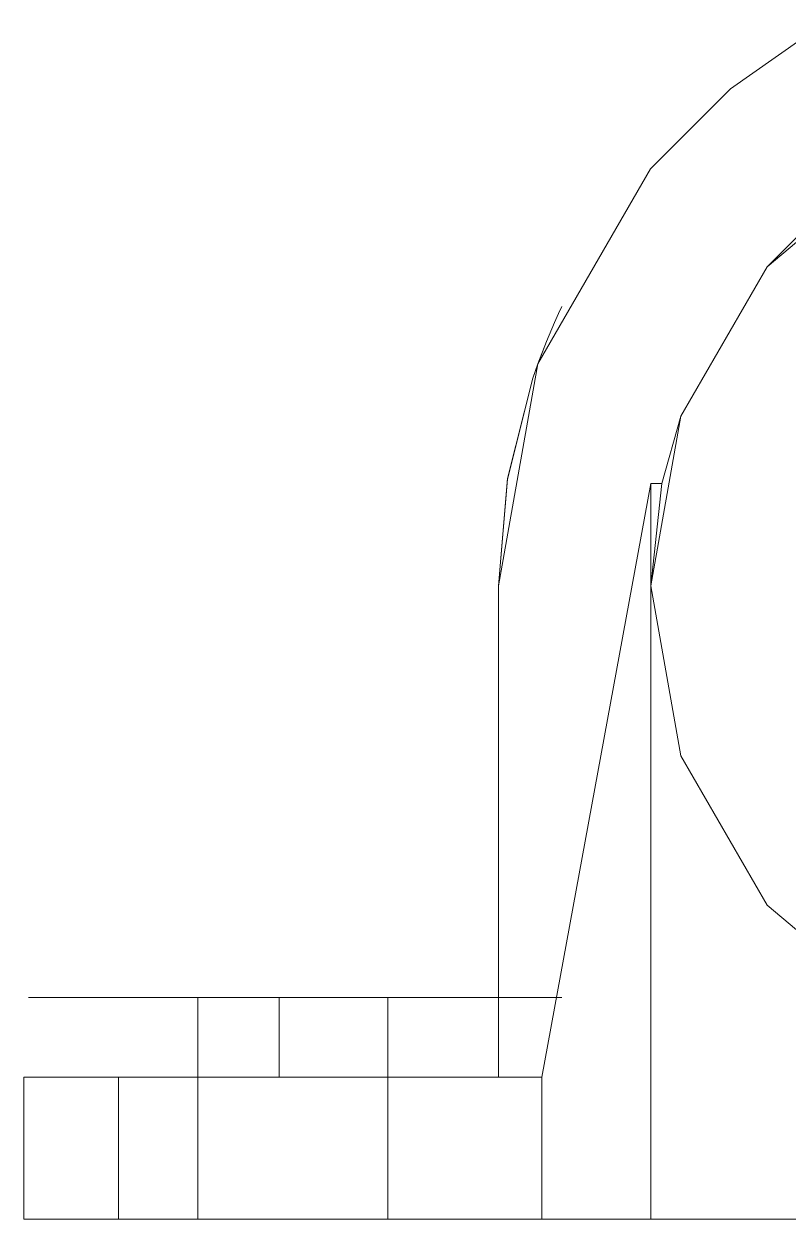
# Model space of a CAD drawing. Header units: millimetres. Extents: x 1246 to 16959, y -13818 to -1371.
# Drawn here: x 7387.3 to 7464, y -1500 to -1380.1 of the extents above; entities that cross this region are included whole.
import ezdxf

# ---------------------------------------------------------------- set-up
doc = ezdxf.new("R2010")
doc.units = ezdxf.units.MM
doc.header["$LTSCALE"] = 50
doc.layers.add('pio-Pillow Block - 3D', color=7, linetype='Continuous', lineweight=5)

# ---------------------------------------------------------------- blocks, each defined once
blk = doc.blocks.new('obj-02')
at = {"layer": 'pio-Pillow Block - 3D', "color": 7, "linetype": 'Continuous', "lineweight": 5, "transparency": 33554687}
for points in [[(-32.54, 119.87), (-41.84, 113.36)], [(-41.84, 113.36), (-32.54, 119.87)], [(-41.84, 113.36), (-32.54, 119.87)], [(-32.54, 119.87), (-41.84, 113.36)], [(-41.84, 113.36), (-49.86, 105.34)], [(-49.86, 105.34), (-41.84, 113.36)], [(-41.84, 113.36), (-49.86, 105.34)], [(-49.86, 105.34), (-41.84, 113.36)], [(-38.16, 95.52), (-24.9, 106.64)], [(-24.9, 106.64), (-38.16, 95.52)], [(-24.9, 106.64), (-38.16, 95.52)], [(-38.16, 95.52), (-24.9, 106.64)], [(-49.86, 105.34), (-61.16, 85.76)], [(-61.16, 85.76), (-49.86, 105.34)], [(-49.86, 105.34), (-61.16, 85.76)], [(-61.16, 85.76), (-49.86, 105.34)], [(-49.86, 105.34)], [(-49.86, 105.34)], [(-49.86, 105.34)], [(-49.86, 105.34)], [(-49.86, 105.34)], [(-38.16, 95.52), (-32.02, 101.66)], [(-32.02, 101.66), (-38.16, 95.52)], [(-38.16, 95.52), (-32.02, 101.66)], [(-32.02, 101.66), (-38.16, 95.52)], [(-46.8, 80.54), (-38.16, 95.52)], [(-38.16, 95.52), (-46.8, 80.54)], [(-38.16, 95.52), (-46.8, 80.54)], [(-46.8, 80.54), (-38.16, 95.52)], [(-46.8, 80.54), (-38.16, 95.52)], [(-38.16, 95.52), (-46.8, 80.54)], [(-46.8, 80.54), (-38.16, 95.52)], [(-38.16, 95.52), (-46.8, 80.54)], [(-38.16, 95.52)], [(-59.49, 89.92), (-58.94, 91.11)], [(-58.94, 91.11), (-59.49, 89.92)], [(-59.49, 89.92), (-58.94, 91.11)], [(-58.94, 91.11), (-59.49, 89.92)], [(-58.94, 91.11), (-58.79, 91.43)], [(-58.79, 91.43), (-58.94, 91.11)], [(-58.94, 91.11), (-58.79, 91.43)], [(-58.79, 91.43), (-58.94, 91.11)], [(-58.74, 91.54), (-58.79, 91.43)], [(-58.79, 91.43), (-58.74, 91.54)], [(-58.74, 91.54), (-58.79, 91.43)], [(-58.79, 91.43), (-58.74, 91.54)], [(-59.49, 89.92), (-60.29, 88.03)], [(-60.29, 88.03), (-59.49, 89.92)], [(-59.49, 89.92), (-60.29, 88.03)], [(-60.29, 88.03), (-59.49, 89.92)], [(-59.49, 89.92)], [(-60.29, 88.03), (-61.16, 85.76)], [(-61.16, 85.76), (-60.29, 88.03)], [(-61.14, 85.75), (-60.29, 88.03)], [(-60.29, 88.03), (-61.14, 85.75)], [(-61.16, 85.76), (-65.09, 63.5)], [(-65.09, 63.5), (-61.16, 85.76)], [(-65.09, 63.5), (-61.16, 85.76)], [(-61.16, 85.76), (-65.09, 63.5)], [(-61.16, 85.76), (-61.66, 84.33)], [(-61.66, 84.33), (-61.16, 85.76)], [(-61.66, 84.33), (-61.14, 85.75)], [(-61.14, 85.75), (-61.66, 84.33)], [(-61.16, 85.76)], [(-61.16, 85.76)], [(-61.14, 85.75)], [(-61.66, 84.33), (-64.19, 74.28), (-65.09, 63.5)], [(-65.09, 63.5), (-64.2, 74.22), (-61.66, 84.33)], [(-61.66, 84.33), (-64.2, 74.22)], [(-64.19, 74.28), (-61.66, 84.33)], [(-61.66, 84.33)], [(-49.81, 63.5), (-46.8, 80.54)], [(-46.8, 80.54), (-49.81, 63.5)], [(-46.8, 80.54), (-49.81, 63.5)], [(-49.81, 63.5), (-46.8, 80.54)], [(-49.81, 73.79), (-48.73, 73.79), (-46.8, 80.54)], [(-46.8, 80.54), (-48.73, 73.79), (-49.81, 73.79)], [(-48.73, 73.79), (-46.8, 80.54)], [(-46.8, 80.54), (-48.73, 73.79)], [(-46.8, 80.54)], [(-65.09, 63.5), (-65.09, 63.5), (-64.19, 74.28)], [(-64.2, 74.22), (-65.09, 63.5), (-65.09, 63.5)], [(-65.09, 63.5), (-65.09, 14.22), (-60.76, 14.22), (-49.81, 73.79)], [(-49.81, 73.79), (-60.76, 14.22), (-65.09, 14.22), (-65.09, 63.5)], [(-64.2, 74.22)], [(-60.76, 14.22), (-49.81, 73.79), (-49.81, 63.5)], [(-49.81, 63.5), (-49.81, 73.79), (-60.76, 14.22)], [(-49.81, 63.5), (-48.73, 73.79)], [(-48.73, 73.79), (-49.81, 63.5), (-49.81, 73.79), (-48.73, 73.79)], [(-48.73, 73.79), (-49.81, 63.5)], [(-49.81, 63.5), (-48.73, 73.79), (-49.81, 73.79), (-49.81, 63.5)], [(-49.81, 73.79)], [(-48.73, 73.79)], [(-61.66, 22.23), (-65.09, 22.23), (-65.09, 63.5)], [(-65.09, 63.5), (-65.09, 22.23), (-61.66, 22.23)], [(-65.09, 63.5), (-65.09, 63.5), (-65.09, 22.23), (-65.09, 22.23)], [(-65.09, 22.23), (-65.09, 14.22), (-65.09, 14.22), (-65.09, 63.5)], [(-65.09, 63.5), (-65.09, 14.22), (-65.09, 14.22), (-65.09, 22.23)], [(-65.09, 22.23), (-65.09, 22.23), (-65.09, 63.5), (-65.09, 63.5)], [(-49.81, 63.5), (-49.81, 0), (-60.76, 0), (-60.76, 14.22)], [(-60.76, 14.22), (-60.76, 0), (-49.81, 0), (-49.81, 63.5)], [(-46.8, 46.46), (-49.81, 63.5)], [(-49.81, 63.5), (-46.8, 46.46)], [(-49.81, 63.5), (-46.8, 46.46)], [(-46.8, 46.46), (-49.81, 63.5)], [(-49.81, 0), (-49.81, 63.5), (-46.8, 46.46)], [(-46.8, 46.46), (-49.81, 63.5), (-49.81, 0)], [(-49.81, 63.5)], [(-49.81, 63.5), (-46.8, 46.46)], [(-46.8, 46.46), (-49.81, 63.5)], [(-38.16, 31.48), (-46.8, 46.46)], [(-46.8, 46.46), (-38.16, 31.48)], [(-46.8, 46.46), (-38.16, 31.48)], [(-38.16, 31.48), (-46.8, 46.46)], [(-46.8, 46.46), (-38.16, 31.48)], [(-38.16, 31.48), (-46.8, 46.46)], [(-46.8, 46.46), (-38.16, 31.48)], [(-38.16, 31.48), (-46.8, 46.46)], [(-24.9, 20.36), (-38.16, 31.48)], [(-38.16, 31.48), (-24.9, 20.36)], [(-38.16, 31.48), (-24.9, 20.36)], [(-24.9, 20.36), (-38.16, 31.48)], [(-38.16, 31.48), (-24.9, 20.36)], [(-24.9, 20.36), (-38.16, 31.48)], [(-38.16, 31.48), (-24.9, 20.36)], [(-24.9, 20.36), (-38.16, 31.48)], [(-112.26, 22.23), (-109.23, 22.23)], [(-112.26, 22.23), (-112.26, 22.23)], [(-109.23, 22.23), (-112.26, 22.23)], [(-112.26, 22.23), (-109.23, 22.23)], [(-109.23, 22.23), (-112.26, 22.23)], [(-112.26, 22.23), (-112.26, 22.23)], [(-112.26, 22.23)], [(-109.23, 22.23), (-103.52, 22.23)], [(-103.52, 22.23), (-109.23, 22.23)], [(-109.23, 22.23)], [(-109.23, 22.23), (-103.52, 22.23)], [(-103.52, 22.23), (-109.23, 22.23)], [(-103.55, 22.23), (-103.98, 22.23)], [(-103.98, 22.23), (-103.55, 22.23)], [(-103.98, 22.23), (-103.55, 22.23)], [(-103.55, 22.23), (-103.98, 22.23)], [(-102.31, 22.23), (-103.55, 22.23)], [(-103.55, 22.23), (-102.31, 22.23)], [(-103.55, 22.23), (-102.31, 22.23)], [(-102.31, 22.23), (-103.55, 22.23)], [(-103.52, 22.23), (-95.83, 22.23)], [(-95.83, 22.23), (-103.52, 22.23)], [(-103.52, 22.23), (-95.83, 22.23)], [(-95.83, 22.23), (-103.52, 22.23)], [(-100.38, 22.23), (-102.31, 22.23)], [(-102.31, 22.23), (-100.38, 22.23)], [(-102.31, 22.23), (-100.38, 22.23)], [(-100.38, 22.23), (-102.31, 22.23)], [(-97.95, 22.23), (-100.38, 22.23)], [(-100.38, 22.23), (-97.95, 22.23)], [(-100.38, 22.23), (-97.95, 22.23)], [(-97.95, 22.23), (-100.38, 22.23)], [(-95.25, 22.23), (-97.95, 22.23)], [(-97.95, 22.23), (-95.25, 22.23)], [(-97.95, 22.23), (-95.25, 22.23), (-95.25, 0), (-97.95, 0)], [(-95.25, 0), (-95.25, 22.23), (-97.95, 22.23)], [(-95.83, 22.23), (-87.09, 22.23), (-87.09, 14.22), (-95.83, 14.22)], [(-87.09, 14.22), (-87.09, 22.23), (-95.83, 22.23)], [(-95.83, 22.23), (-87.09, 22.23)], [(-87.09, 22.23), (-95.83, 22.23)], [(-76.2, 22.23), (-95.25, 22.23)], [(-95.25, 22.23), (-76.2, 22.23)], [(-95.25, 22.23)], [(-76.2, 22.23), (-95.25, 22.23), (-95.25, 0), (-76.2, 0), (-76.2, 22.23)], [(-95.25, 22.23), (-76.2, 22.23), (-76.2, 0), (-95.25, 0), (-95.25, 22.23)], [(-65.09, 14.22), (-65.09, 22.23), (-87.09, 22.23), (-87.09, 14.22), (-65.09, 14.22)], [(-87.09, 14.22), (-87.09, 22.23), (-65.09, 22.23), (-65.09, 14.22), (-87.09, 14.22)], [(-87.09, 22.23), (-65.09, 22.23)], [(-65.09, 22.23), (-65.09, 22.23), (-87.09, 22.23)], [(-76.2, 22.23)], [(-76.2, 22.23), (-73.5, 22.23)], [(-73.5, 22.23), (-76.2, 22.23)], [(-73.5, 22.23), (-76.2, 22.23), (-76.2, 0), (-73.5, 0)], [(-76.2, 0), (-76.2, 22.23), (-73.5, 22.23)], [(-71.07, 22.23), (-73.5, 22.23)], [(-73.5, 22.23), (-71.07, 22.23)], [(-71.07, 22.23), (-73.5, 22.23)], [(-73.5, 22.23), (-71.07, 22.23)], [(-71.07, 22.23), (-69.14, 22.23)], [(-69.14, 22.23), (-71.07, 22.23)], [(-69.14, 22.23), (-71.07, 22.23)], [(-71.07, 22.23), (-69.14, 22.23)], [(-69.14, 22.23), (-67.9, 22.23)], [(-67.9, 22.23), (-69.14, 22.23)], [(-67.9, 22.23), (-69.14, 22.23)], [(-69.14, 22.23), (-67.9, 22.23)], [(-67.47, 22.23), (-67.9, 22.23)], [(-67.9, 22.23), (-67.47, 22.23)], [(-67.47, 22.23), (-67.9, 22.23)], [(-67.9, 22.23), (-67.47, 22.23)], [(-61.66, 22.23), (-65.09, 22.23)], [(-65.09, 22.23)], [(-65.09, 22.23), (-61.66, 22.23)], [(-65.09, 22.23)], [(-65.09, 22.23), (-65.09, 22.23)], [(-65.09, 22.23)], [(-59.49, 22.23), (-61.66, 22.23)], [(-61.66, 22.23), (-59.49, 22.23)], [(-59.49, 22.23), (-61.66, 22.23)], [(-61.66, 22.23), (-59.49, 22.23)], [(-59.49, 22.23)], [(-58.74, 22.23), (-59.49, 22.23)], [(-59.49, 22.23)], [(-59.49, 22.23), (-58.74, 22.23)], [(-59.49, 22.23)], [(-59.49, 22.23), (-58.74, 22.23)], [(-58.74, 22.23), (-59.49, 22.23)], [(-58.74, 22.23)], [(-58.74, 22.23)], [(-58.74, 22.23)], [(-112.71, 0), (-112.71, 14.22), (-112.25, 14.22)], [(-112.71, 14.22), (-112.71, 14.22), (-112.71, 0), (-112.71, 0), (-112.71, 14.22)], [(-112.25, 14.22), (-112.71, 14.22), (-112.71, 0), (-112.25, 0)], [(-112.71, 14.22), (-112.71, 14.22)], [(-112.71, 14.22), (-112.25, 14.22)], [(-112.25, 14.22), (-112.71, 14.22)], [(-112.71, 14.22)], [(-112.71, 14.22)], [(-112.26, 14.22), (-112.26, 14.22)], [(-109.23, 14.22), (-112.26, 14.22)], [(-112.26, 14.22), (-109.23, 14.22)], [(-109.23, 14.22), (-112.26, 14.22)], [(-112.26, 14.22), (-112.26, 14.22)], [(-112.26, 14.22), (-109.23, 14.22)], [(-112.25, 14.22), (-110.9, 14.22)], [(-110.9, 14.22), (-112.25, 14.22)], [(-112.25, 14.22), (-110.9, 14.22), (-108.8, 14.22)], [(-110.9, 14.22), (-112.25, 14.22)], [(-110.9, 14.22), (-108.8, 14.22)], [(-108.8, 14.22), (-110.9, 14.22)], [(-108.8, 14.22), (-110.9, 14.22)], [(-103.52, 14.22), (-109.23, 14.22)], [(-109.23, 14.22), (-103.52, 14.22)], [(-103.52, 14.22), (-109.23, 14.22)], [(-109.23, 14.22), (-103.52, 14.22)], [(-108.8, 14.22), (-106.15, 14.22)], [(-106.15, 14.22), (-108.8, 14.22)], [(-103.21, 14.22), (-106.15, 14.22), (-108.8, 14.22)], [(-108.8, 14.22), (-106.15, 14.22)], [(-106.15, 14.22), (-103.21, 14.22), (-103.21, 0), (-106.15, 0)], [(-103.21, 0), (-103.21, 14.22), (-106.15, 14.22)], [(-106.15, 14.22), (-103.21, 14.22)], [(-103.52, 14.22)], [(-103.52, 14.22), (-95.83, 14.22)], [(-95.83, 14.22), (-103.52, 14.22)], [(-95.83, 14.22), (-103.52, 14.22)], [(-103.52, 14.22), (-95.83, 14.22)], [(-60.76, 0), (-103.21, 0), (-103.21, 14.22), (-65.09, 14.22)], [(-65.09, 14.22), (-103.21, 14.22), (-103.21, 0), (-60.76, 0)], [(-103.21, 14.22), (-65.09, 14.22), (-65.09, 14.22), (-87.09, 14.22)], [(-103.21, 14.22)], [(-87.09, 14.22), (-65.09, 14.22), (-65.09, 14.22), (-103.21, 14.22)], [(-95.83, 14.22), (-87.09, 14.22)], [(-87.09, 14.22), (-95.83, 14.22)], [(-95.83, 14.22), (-87.09, 14.22)], [(-65.09, 14.22), (-60.76, 14.22), (-60.76, 0)], [(-60.76, 0), (-60.76, 14.22), (-65.09, 14.22)], [(-112.25, 0), (-112.71, 0)], [(-112.71, 0)], [(-112.25, 0), (-112.71, 0)], [(-112.71, 0), (-112.71, 0)], [(-112.71, 0)], [(-112.71, 0), (-112.25, 0)], [(-112.71, 0)], [(-110.9, 0), (-112.25, 0)], [(-112.25, 0), (-110.9, 0)], [(-108.8, 0), (-110.9, 0), (-112.25, 0)], [(-112.25, 0), (-110.9, 0)], [(-108.8, 0), (-110.9, 0)], [(-110.9, 0), (-108.8, 0)], [(-110.9, 0), (-108.8, 0), (-106.15, 0)], [(-106.15, 0), (-108.8, 0)], [(-108.8, 0), (-106.15, 0)], [(-103.21, 0), (-106.15, 0), (-108.8, 0)], [(-106.15, 0), (-103.21, 0)], [(-106.15, 0), (-103.21, 0)], [(-103.55, 0), (-103.98, 0)], [(-103.98, 0), (-103.55, 0)], [(-103.98, 0), (-103.55, 0)], [(-103.55, 0), (-103.98, 0)], [(-102.31, 0), (-103.55, 0)], [(-103.55, 0), (-102.31, 0)], [(-103.55, 0), (-102.31, 0)], [(-102.31, 0), (-103.55, 0)], [(-49.81, 0), (-60.76, 0), (-103.21, 0)], [(-103.21, 0), (-60.76, 0)], [(-100.38, 0), (-102.31, 0)], [(-102.31, 0), (-100.38, 0)], [(-102.31, 0), (-100.38, 0)], [(-100.38, 0), (-102.31, 0)], [(-97.95, 0), (-100.38, 0)], [(-100.38, 0), (-97.95, 0)], [(-100.38, 0), (-97.95, 0)], [(-97.95, 0), (-100.38, 0)], [(-97.95, 0), (-95.25, 0)], [(-95.25, 0), (-97.95, 0)], [(-97.95, 0), (-95.25, 0)], [(-76.2, 0), (-95.25, 0)], [(-95.25, 0), (-76.2, 0)], [(-73.5, 0), (-76.2, 0)], [(-76.2, 0), (-73.5, 0)], [(-73.5, 0), (-76.2, 0)], [(-73.5, 0), (-71.07, 0)], [(-71.07, 0), (-73.5, 0)], [(-73.5, 0), (-71.07, 0)], [(-71.07, 0), (-73.5, 0)], [(-71.07, 0), (-69.14, 0)], [(-69.14, 0), (-71.07, 0)], [(-71.07, 0), (-69.14, 0)], [(-69.14, 0), (-71.07, 0)], [(-69.14, 0), (-67.9, 0)], [(-67.9, 0), (-69.14, 0)], [(-67.9, 0), (-69.14, 0)], [(-69.14, 0), (-67.9, 0)], [(-67.9, 0), (-67.47, 0)], [(-67.47, 0), (-67.9, 0)], [(-67.47, 0), (-67.9, 0)], [(-67.9, 0), (-67.47, 0)], [(-60.76, 0), (-49.81, 0)], [(-60.76, 0)], [(49.81, 0), (-49.81, 0)], [(-49.81, 0)], [(-49.81, 0)], [(-49.81, 0), (49.81, 0)], [(49.81, 0), (-49.81, 0)], [(-49.81, 0), (49.81, 0)], [(-49.81, 0)], [(-49.81, 0)], [(-49.81, 0)], [(-49.81, 0)]]:
    blk.add_lwpolyline(points, dxfattribs=at)

msp = doc.modelspace()

# ---------------------------------------------------------------- block references
at = {"layer": 'pio-Pillow Block - 3D', "color": 7, "transparency": 33554687}
msp.add_blockref('obj-02', (7500, -1500), dxfattribs=at)

doc.saveas('drawing.dxf')
